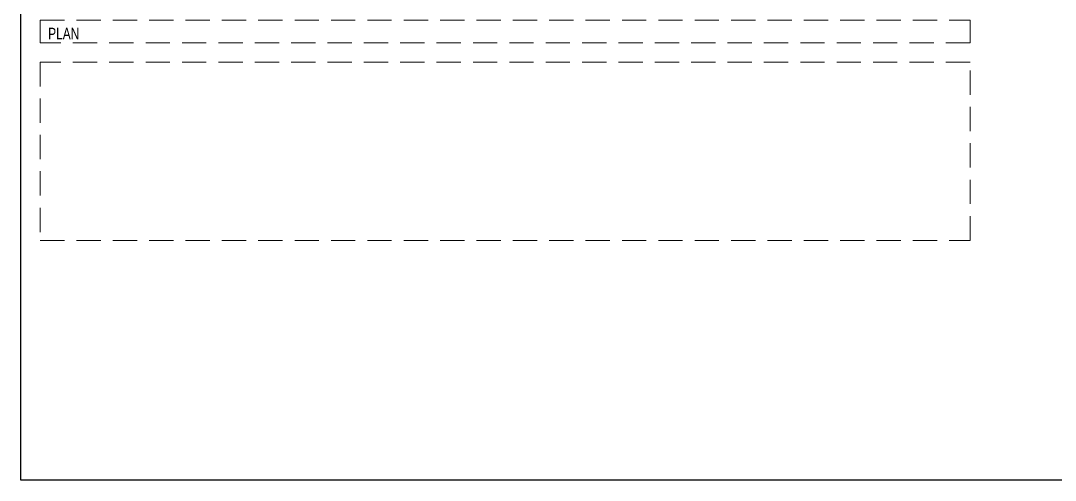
# Model space of a CAD drawing. Header units: inches. Extents: x 853900 to 962947, y 469960 to 560972.
# Drawn here: x 906927 to 910928, y 469960 to 471736 of the extents above; entities that cross this region are included whole.
import ezdxf

# ---------------------------------------------------------------- set-up
doc = ezdxf.new("R2010")
doc.units = ezdxf.units.IN
doc.header["$LTSCALE"] = 750
doc.linetypes.add('HIDDEN', pattern=[0.375, 0.25, -0.125])
doc.layers.get('Defpoints').update_dxf_attribs({"color": 8})
doc.layers.add('g-text', color=8, linetype='Continuous', lineweight=9)
doc.layers.add('SHEET', color=8, linetype='Continuous', lineweight=13)
doc.styles.add('arial unicode', font='swisscl.ttf', dxfattribs={"height": 45})

msp = doc.modelspace()

# ---------------------------------------------------------------- linework, layer by layer
at = {"layer": 'Defpoints', "color": 14}
msp.add_lwpolyline([(921427.3819001288, 469960.41289748), (906927.3819001288, 469960.41289748), (906927.3819001288, 482672.2796530619), (921427.3819001288, 482672.2796530619)], close=True, dxfattribs=at)
at = {"layer": 'SHEET', "linetype": 'HIDDEN', "ltscale": 0.5}
for points in [[(907002.3819001288, 471737.2975096878), (910598.1731740003, 471737.2975096881), (910598.1731740003, 471650.8218454059), (907002.3819001288, 471650.8218454056)], [(910598.1731740003, 471575.8218454059), (907002.3819001288, 471575.8218454059), (907002.3819001288, 470887.2796530619), (910598.1731740003, 470887.2796530619)]]:
    msp.add_lwpolyline(points, close=True, dxfattribs=at)

# ---------------------------------------------------------------- texts
at = {"layer": 'g-text', "style": 'arial unicode'}
msp.add_text('PLAN', height=45, dxfattribs=at).set_placement((907033.601609617, 471663.4669210519))

doc.saveas('drawing.dxf')
